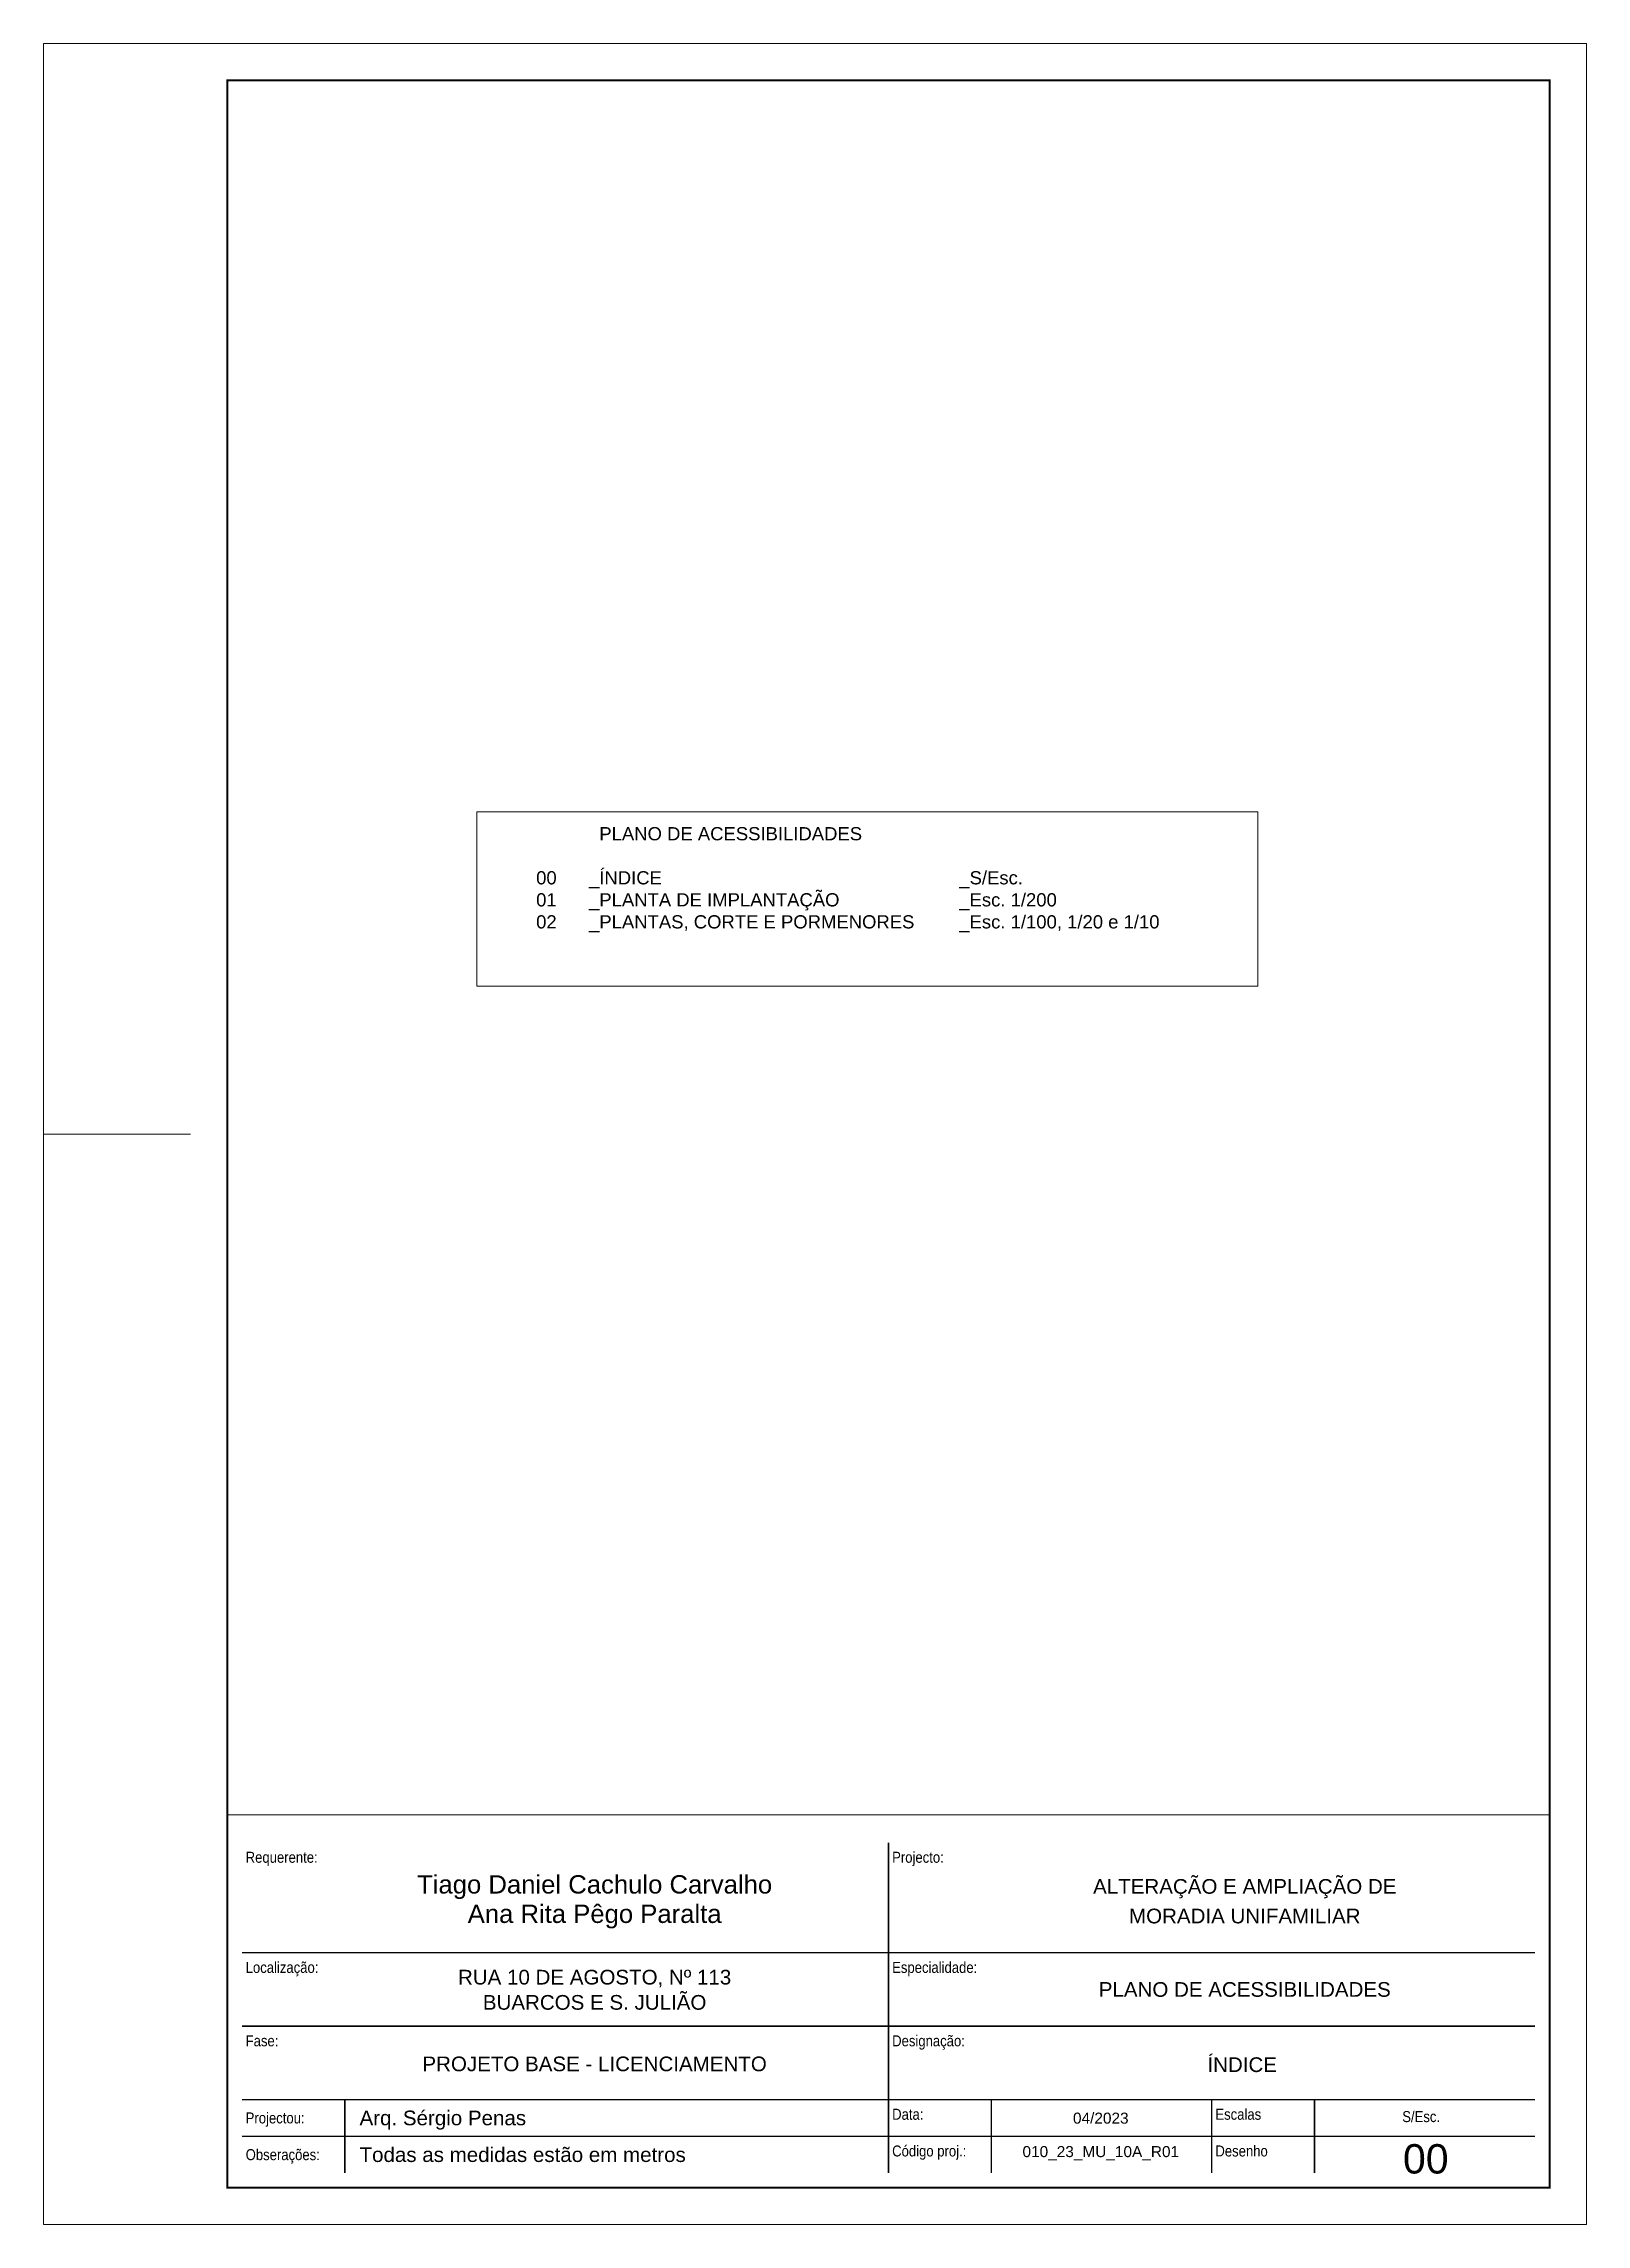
# Paper-space layout '00 INDICE acess' of a CAD drawing. Header units: millimetres. Extents: x 74.1 to 95.1, y -28.9 to 0.8.
# The model-space entities are those that its viewports show. They can reach past a viewport. Long polylines and large blocks are cut down to what shows.
import ezdxf
from ezdxf.enums import TextEntityAlignment as Align

# ---------------------------------------------------------------- set-up
doc = ezdxf.new("R2010")
doc.units = ezdxf.units.MM
doc.linetypes.add('SOLID_LINE', pattern=[0])
doc.layers.add('ARQ_LEGENDA', color=5, linetype='Continuous', lineweight=0)
doc.layers.add('FOLHA', color=7, linetype='Continuous', lineweight=9)
doc.layers.add('ARQ_TEXTO', color=3, linetype='Continuous')
doc.layers.add('ARQ_VIEWPORT', color=143, linetype='Continuous', plot=False)
doc.styles.add('Arial', font='arial.ttf', dxfattribs={"height": 0.2})
doc.styles.get("Standard").update_dxf_attribs({"font": 'arial.ttf'})

msp = doc.modelspace()

# ---------------------------------------------------------------- linework, layer by layer
at = {"layer": 'ARQ_LEGENDA', "linetype": 'SOLID_LINE', "const_width": 0.02}
for points in [[(2058.24, 1478.927), (2058.24, 1474.427)], [(2067.04, 1477.427), (2049.44, 1477.427)], [(2067.04, 1476.427), (2049.44, 1476.427)], [(2067.04, 1475.427), (2049.44, 1475.427)], [(2050.84, 1475.427), (2050.84, 1474.427)], [(2059.64, 1475.427), (2059.64, 1474.427)], [(2062.64, 1475.427), (2062.64, 1474.427)], [(2064.04, 1475.427), (2064.04, 1474.427)], [(2067.04, 1474.927), (2049.44, 1474.927)]]:
    msp.add_lwpolyline(points, dxfattribs=at)

# ---------------------------------------------------------------- texts
at = {"layer": 'ARQ_LEGENDA', "linetype": 'SOLID_LINE', "style": 'Arial', "width": 0.85}
for s, p in [('Requerente:', (2049.49, 1478.727)), ('Projecto:', (2058.29, 1478.727)), ('Localização:', (2049.49, 1477.227)), ('Especialidade:', (2058.29, 1477.227)), ('Fase:', (2049.49, 1476.227)), ('Designação:', (2058.29, 1476.227)), ('Projectou:', (2049.49, 1475.177)), ('Data:', (2058.29, 1475.227)), ('Escalas', (2062.69, 1475.227)), ('Obserações:', (2049.49, 1474.677)), ('Código proj.:', (2058.29, 1474.727)), ('Desenho', (2062.69, 1474.727))]:
    msp.add_text(s, height=0.15, dxfattribs=at).set_placement(p, align=Align.MIDDLE_LEFT)
at = {"layer": 'ARQ_LEGENDA', "linetype": 'SOLID_LINE', "style": 'Arial'}
for s, height, p in [('Tiago Daniel Cachulo Carvalho', 0.25, (2054.24, 1478.327)), ('ALTERAÇÃO E AMPLIAÇÃO DE', 0.2, (2063.09, 1478.327)), ('Ana Rita Pêgo Paralta', 0.25, (2054.24, 1477.927)), ('MORADIA UNIFAMILIAR', 0.2, (2063.09, 1477.927)), ('RUA 10 DE AGOSTO, Nº 113', 0.2, (2054.24, 1477.077)), ('PLANO DE ACESSIBILIDADES', 0.2, (2063.09, 1476.927)), ('BUARCOS E S. JULIÃO', 0.2, (2054.24, 1476.777)), ('PROJETO BASE - LICENCIAMENTO', 0.2, (2054.24, 1475.913)), ('04/2023', 0.15, (2061.13, 1475.177)), ('010_23_MU_10A_R01', 0.15, (2061.13, 1474.698))]:
    msp.add_text(s, height=height, dxfattribs=at).set_placement(p, align=Align.MIDDLE)
for s, p in [('Arq. Sérgio Penas', (2051.04, 1475.177)), ('Todas as medidas estão em metros', (2051.04, 1474.677))]:
    msp.add_text(s, height=0.2, dxfattribs=at).set_placement(p, align=Align.MIDDLE_LEFT)
at = {"layer": 'ARQ_TEXTO', "insert": (2052.438, 1447.633), "char_height": 0.18, "attachment_point": 1}
msp.add_mtext_dynamic_manual_height_columns('\\A1;^I  PROJETO DE ARQUITETIURA\\P\\P00^I_ÍNDICE DE PEÇAS DESENHADAS^I^I^I^I_S/Esc.\\P01^I_PLANTA DE LOCALIZAÇÃO^I^I^I^I^I_Esc. 1/2.000\\P02^I_LEVANTAMENTO TOPOGRÁFICO^I^I^I^I_Esc. 1/200\\P03^I_PLANTA DE IMPLANTAÇÃO - COMPARATIVO^I^I_Esc. 1/200^I^I\\P04^I_PLANTA DE IMPLANTAÇÃO - PROPOSTO^I^I_Esc. 1/200\\P05^I_PLANTAS - EXISTENTE^I^I^I^I^I_Esc. 1/100\\P06^I_ALÇADOS - EXISTENTE^I^I^I^I^I_Esc. 1/100\\P07^I_CORTES - EXISTENTE^I^I^I^I^I^I_Esc. 1/100\\P08^I_PLANTAS - COMPARATIVO^I^I^I^I^I_Esc. 1/100\\P09^I_ALÇADOS - COMPARATIVO^I^I^I^I^I_Esc. 1/100\\P10^I_CORTES - COMPARATIVO^I^I^I^I^I_Esc. 1/100\\P11^I_PLANTAS - PROPOSTA^I^I^I^I^I_Esc. 1/100\\P12^I_ALÇADOS - PROPOSTA^I^I^I^I^I_Esc. 1/100\\P13^I_CORTES - PROPOSTA^I^I^I^I^I^I_Esc. 1/100\\P14^I_PORMENORES CONSTRUTIVOS^I^I^I^I_Esc. 1/10\\P15^I_LISTA DE STANDARDS/LAYERS^I^I^I^I_S/Esc.\\P\\P\\P^I  PLANO DE ACESSIBILIDADES\\P\\P00^I_ÍNDICE^I^I^I^I^I^I_S/Esc.\\P01^I_PLANTA DE IMPLANTAÇÃO^I^I^I_Esc. 1/200\\P02^I_PLANTAS, CORTE E PORMENORES^I_Esc. 1/100, 1/20 e 1/10\\P\\P\\P^I^I^I', width=10.50575, gutter_width=12.5, heights=[0], dxfattribs=at)

psp = doc.layouts.new('00 INDICE acess')

# ---------------------------------------------------------------- linework, layer by layer
at = {"layer": 'FOLHA'}
for p, q in [((76.648, 0.336), (76.648, -0.164)), ((74.148, -14.014), (76.148, -14.014)), ((76.648, -28.364), (76.648, -27.864))]:
    psp.add_line(p, q, dxfattribs=at)
psp.add_lwpolyline([(74.148, -28.864), (95.148, -28.864), (95.148, 0.836), (74.148, 0.836)], close=True, dxfattribs=at)
at = {"layer": 'FOLHA', "const_width": 0.03}
psp.add_lwpolyline([(76.648, -28.364), (94.648, -28.364), (94.648, 0.336), (76.648, 0.336)], close=True, dxfattribs=at)

# ---------------------------------------------------------------- texts
at = {"layer": 'ARQ_LEGENDA', "linetype": 'SOLID_LINE', "style": 'Arial'}
for s, height, p in [('ÍNDICE', 0.2, (90.463, -26.664)), ('00', 0.4, (92.962, -27.971))]:
    psp.add_text(s, height=height, dxfattribs=at).set_placement(p, align=Align.MIDDLE)
at = {"layer": 'ARQ_LEGENDA', "linetype": 'SOLID_LINE', "style": 'Arial', "width": 0.85}
psp.add_text('S/Esc.', height=0.15, dxfattribs=at).set_placement((92.899, -27.396), align=Align.MIDDLE_CENTER)

# ---------------------------------------------------------------- viewports
at = {"layer": 'ARQ_VIEWPORT'}
psp.add_viewport(center=(85.361, -10.814), size=(10.63, 2.37655), view_center_point=(2056.947, 1440.652), view_height=2.37655, status=3, dxfattribs=at)
psp.add_viewport(center=(85.648, -25.826), size=(18, 5.07551), view_center_point=(2058.24, 1476.765), view_height=5.07551, dxfattribs=at)

doc.saveas('drawing.dxf')
